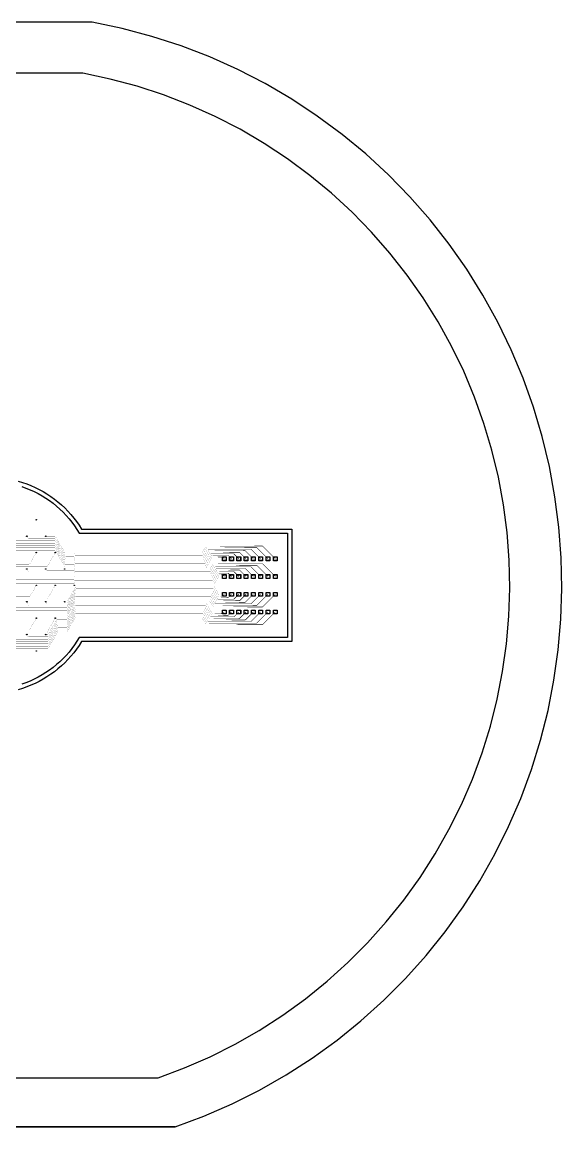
# Model space of a CAD drawing. Header units: metres. Extents: x -54999 to 54999, y -52014 to 54102.
# Drawn here: x 3182 to 54999, y -52014 to 54102 of the extents above; entities that cross this region are included whole.
import ezdxf

# ---------------------------------------------------------------- set-up
doc = ezdxf.new("R2010")
doc.units = ezdxf.units.M
for name, color, linetype in [('eDura_outline_ext', 6, 'Continuous'), ('eDura_outline_int', 6, 'Continuous'), ('etch', 3, 'Continuous'), ('metal', 4, 'Continuous'), ('wafer_ext', 8, 'Continuous'), ('wafer_int', 8, 'Continuous')]:
    doc.layers.add(name, color=color, linetype=linetype)

msp = doc.modelspace()

# ---------------------------------------------------------------- linework, layer by layer
at = {"layer": 'eDura_outline_ext'}
msp.add_lwpolyline([(2793, 10018), (3210, 9892), (3620, 9750), (4025, 9590), (4422, 9413), (4812, 9220), (5194, 9010), (5566, 8785), (5928, 8545), (6280, 8290), (6622, 8020), (6951, 7736), (7269, 7438), (7573, 7128), (7865, 6805), (8142, 6470), (8406, 6124), (8655, 5767), (8888, 5400), (8888, 5400), (29088, 5400), (29088, -5400), (8888, -5400), (8888, -5400), (8655, -5767), (8406, -6124), (8142, -6470), (7865, -6805), (7573, -7128), (7269, -7438), (6951, -7736), (6622, -8020), (6280, -8290), (5928, -8545), (5566, -8785), (5194, -9010), (4812, -9220), (4422, -9413), (4025, -9590), (3620, -9750), (3210, -9892), (2793, -10018)], dxfattribs=at)
at = {"layer": 'eDura_outline_int'}
msp.add_lwpolyline([(3151, 9491), (3554, 9347), (3950, 9187), (4339, 9010), (4720, 8816), (5092, 8606), (5455, 8381), (5808, 8140), (6151, 7884), (6482, 7614), (6802, 7331), (7109, 7033), (7403, 6723), (7683, 6401), (7950, 6066), (8202, 5721), (8439, 5365), (8660, 5000), (8660, 5000), (28660, 5000), (28660, -5000), (8660, -5000), (8660, -5000), (8439, -5365), (8202, -5721), (7950, -6066), (7683, -6401), (7403, -6723), (7109, -7033), (6802, -7331), (6482, -7614), (6151, -7884), (5808, -8140), (5455, -8381), (5092, -8606), (4720, -8816), (4339, -9010), (3950, -9187), (3554, -9347), (3151, -9491)], dxfattribs=at)
at = {"layer": 'etch'}
for points in [[(22410, 2725), (22760, 2725), (22760, 2375), (22410, 2375), (22410, 2725)], [(23110, 2725), (23460, 2725), (23460, 2375), (23110, 2375), (23110, 2725)], [(23810, 2725), (24160, 2725), (24160, 2375), (23810, 2375), (23810, 2725)], [(24510, 2725), (24860, 2725), (24860, 2375), (24510, 2375), (24510, 2725)], [(25210, 2725), (25560, 2725), (25560, 2375), (25210, 2375), (25210, 2725)], [(25910, 2725), (26260, 2725), (26260, 2375), (25910, 2375), (25910, 2725)], [(26610, 2725), (26960, 2725), (26960, 2375), (26610, 2375), (26610, 2725)], [(27310, 2725), (27660, 2725), (27660, 2375), (27310, 2375), (27310, 2725)], [(22410, 1025), (22760, 1025), (22760, 675), (22410, 675), (22410, 1025)], [(23110, 1025), (23460, 1025), (23460, 675), (23110, 675), (23110, 1025)], [(23810, 1025), (24160, 1025), (24160, 675), (23810, 675), (23810, 1025)], [(24510, 1025), (24860, 1025), (24860, 675), (24510, 675), (24510, 1025)], [(25210, 1025), (25560, 1025), (25560, 675), (25210, 675), (25210, 1025)], [(25910, 1025), (26260, 1025), (26260, 675), (25910, 675), (25910, 1025)], [(26610, 1025), (26960, 1025), (26960, 675), (26610, 675), (26610, 1025)], [(27310, 1025), (27660, 1025), (27660, 675), (27310, 675), (27310, 1025)], [(22410, -675), (22760, -675), (22760, -1025), (22410, -1025), (22410, -675)], [(23110, -675), (23460, -675), (23460, -1025), (23110, -1025), (23110, -675)], [(23810, -675), (24160, -675), (24160, -1025), (23810, -1025), (23810, -675)], [(24510, -675), (24860, -675), (24860, -1025), (24510, -1025), (24510, -675)], [(25210, -675), (25560, -675), (25560, -1025), (25210, -1025), (25210, -675)], [(25910, -675), (26260, -675), (26260, -1025), (25910, -1025), (25910, -675)], [(26610, -675), (26960, -675), (26960, -1025), (26610, -1025), (26610, -675)], [(27310, -675), (27660, -675), (27660, -1025), (27310, -1025), (27310, -675)], [(22410, -2375), (22760, -2375), (22760, -2725), (22410, -2725), (22410, -2375)], [(23110, -2375), (23460, -2375), (23460, -2725), (23110, -2725), (23110, -2375)], [(23810, -2375), (24160, -2375), (24160, -2725), (23810, -2725), (23810, -2375)], [(24510, -2375), (24860, -2375), (24860, -2725), (24510, -2725), (24510, -2375)], [(25210, -2375), (25560, -2375), (25560, -2725), (25210, -2725), (25210, -2375)], [(25910, -2375), (26260, -2375), (26260, -2725), (25910, -2725), (25910, -2375)], [(26610, -2375), (26960, -2375), (26960, -2725), (26610, -2725), (26610, -2375)], [(27310, -2375), (27660, -2375), (27660, -2725), (27310, -2725), (27310, -2375)]]:
    msp.add_lwpolyline(points, close=True, dxfattribs=at)
for centre in [(4545, 6298), (3636, 4723), (5454, 4723), (4545, 3149), (6363, 3149), (3636, 1574), (5454, 1574), (7272, 1574), (4545, 0), (6363, 0), (8181, 0), (3636, -1574), (5454, -1574), (7272, -1574), (4545, -3149), (6363, -3149), (3636, -4723), (5454, -4723), (4545, -6298)]:
    msp.add_circle(centre, 20, dxfattribs=at)
at = {"layer": 'metal'}
for points in [[(23285, 2550, 50, 50, 0), (22975, 2860, 50, 50, 0.1989124), (22940, 2875, 50, 10, 0), (21384, 2875, 10, 10, 0.2679492), (21340, 2850, 10, 10, 0), (20806, 1925, 10, 10, -0.2679492), (20763, 1900, 10, 10, 0), (8282, 1900, 10, 10, 0.2679492), (8239, 1875, 10, 10, 0), (8195, 1799, 10, 10, -0.2679492), (8152, 1774, 10, 10, 0), (7318, 1774, 10, 10, -0.2679492), (7275, 1799, 10, 10, 0), (6377, 3354, 10, 10, 0.2679492), (6334, 3379, 10, 10, 0), (-4649, 3379, 10, 10, -0.2679492), (-4692, 3404, 10, 10, 0), (-5454, 4723, 10, 10, 0)], [(23985, 2550, 50, 50, 0), (23525, 3010, 50, 50, 0.1989124), (23490, 3025, 50, 10, 0), (21297, 3025, 10, 10, 0.2679492), (21254, 3000, 10, 10, 0), (20749, 2125, 10, 10, -0.2679492), (20705, 2100, 10, 10, 0), (8282, 2100, 10, 10, 0.2679492), (8239, 2075, 10, 10, 0), (8195, 1999, 10, 10, -0.2679492), (8152, 1974, 10, 10, 0), (7332, 1974, 10, 10, -0.2679492), (7289, 1999, 10, 10, 0), (6377, 3578, 10, 10, 0.2679492), (6334, 3603, 10, 10, 0), (-2961, 3603, 10, 10, -0.2679492), (-3004, 3628, 10, 10, 0), (-3636, 4723, 10, 10, 0)], [(24685, 2550, 50, 50, 0), (24075, 3160, 50, 50, 0.1989124), (24040, 3175, 50, 10, 0), (21211, 3175, 10, 10, 0.2679492), (21167, 3150, 10, 10, 0), (20691, 2325, 10, 10, -0.2679492), (20648, 2300, 10, 10, 0), (8282, 2300, 10, 10, 0.2679492), (8239, 2275, 10, 10, 0), (8195, 2199, 10, 10, -0.2679492), (8152, 2174, 10, 10, 0), (7346, 2174, 10, 10, -0.2679492), (7303, 2199, 10, 10, 0), (6377, 3802, 10, 10, 0.2679492), (6334, 3827, 10, 10, 0), (-1272, 3827, 10, 10, -0.2679492), (-1315, 3852, 10, 10, 0), (-1818, 4723, 10, 10, 0)], [(25385, 2550, 50, 50, 0), (24625, 3310, 50, 50, 0.1989124), (24590, 3325, 50, 10, 0), (21124, 3325, 10, 10, 0.2679492), (21081, 3300, 10, 10, 0), (20633, 2525, 10, 10, -0.2679492), (20590, 2500, 10, 10, 0), (8282, 2500, 10, 10, 0.2679492), (8239, 2475, 10, 10, 0), (8195, 2399, 10, 10, -0.2679492), (8152, 2374, 10, 10, 0), (7360, 2374, 10, 10, -0.2679492), (7317, 2399, 10, 10, 0), (6377, 4026, 10, 10, 0.2679492), (6334, 4051, 10, 10, 0), (417, 4051, 10, 10, -0.2679492), (374, 4076, 10, 10, 0), (0, 4723, 10, 10, 0)], [(26085, 2550, 50, 50, 0), (25175, 3460, 50, 50, 0.1989124), (25140, 3475, 50, 10, 0), (21037, 3475, 10, 10, 0.2679492), (20994, 3450, 10, 10, 0), (20575, 2725, 10, 10, -0.2679492), (20532, 2700, 10, 10, 0), (8282, 2700, 10, 10, 0.2679492), (8239, 2675, 10, 10, 0), (8195, 2599, 10, 10, -0.2679492), (8152, 2574, 10, 10, 0), (7374, 2574, 10, 10, -0.2679492), (7331, 2599, 10, 10, 0), (6377, 4250, 10, 10, 0.2679492), (6334, 4275, 10, 10, 0), (2106, 4275, 10, 10, -0.2679492), (2062, 4300, 10, 10, 0), (1818, 4723, 10, 10, 0)], [(3636, 4723, 10, 10, 0), (3751, 4524, 10, 10, 0.2679492), (3794, 4499, 10, 10, 0), (6334, 4499, 10, 10, -0.2679492), (6377, 4474, 10, 10, 0), (7344, 2799, 10, 10, 0.2679492), (7388, 2774, 10, 10, 0), (8152, 2774, 10, 10, 0.2679492), (8195, 2799, 10, 10, 0), (8239, 2875, 10, 10, -0.2679492), (8282, 2900, 10, 10, 0), (20474, 2900, 10, 10, 0.2679492), (20518, 2925, 10, 10, 0), (20907, 3600, 10, 10, -0.2679492), (20951, 3625, 10, 50, 0), (25690, 3625, 50, 50, -0.1989124), (25725, 3610, 50, 50, 0), (26785, 2550, 50, 50, 0)], [(5454, 4723, 10, 10, 0), (6334, 4723, 10, 10, -0.2679492), (6377, 4698, 10, 10, 0), (7358, 2999, 10, 10, 0.2679492), (7402, 2974, 10, 10, 0), (8152, 2974, 10, 10, 0.2679492), (8195, 2999, 10, 10, 0), (8239, 3075, 10, 10, -0.2679492), (8282, 3100, 10, 10, 0), (20417, 3100, 10, 10, 0.2679492), (20460, 3125, 10, 10, 0), (20821, 3750, 10, 10, -0.2679492), (20864, 3775, 10, 50, 0), (26240, 3775, 50, 50, -0.1989124), (26275, 3760, 50, 50, 0), (27485, 2550, 50, 50, 0)], [(4545, 3149, 10, 10, 0), (3880, 1998, 10, 10, -0.2679492), (3837, 1973, 10, 10, 0), (-7243, 1973, 10, 10, 0.2679492), (-7286, 1948, 10, 10, 0), (-7762, 1125, 10, 10, -0.2679492), (-7805, 1100, 10, 10, 0), (-21283, 1100, 10, 10, -0.2679492), (-21326, 1125, 10, 10, 0), (-21687, 1750, 10, 10, 0.2679492), (-21730, 1775, 10, 50, 0), (-25140, 1775, 50, 50, 0.1989124), (-25175, 1760, 50, 50, 0), (-26085, 850, 50, 50, 0)], [(6363, 3149, 10, 10, 0), (5585, 1802, 10, 10, -0.2679492), (5542, 1777, 10, 10, 0), (-7243, 1777, 10, 10, 0.2679492), (-7286, 1752, 10, 10, 0), (-7764, 925, 10, 10, -0.2679492), (-7807, 900, 10, 10, 0), (-21340, 900, 10, 10, -0.2679492), (-21384, 925, 10, 10, 0), (-21773, 1600, 10, 10, 0.2679492), (-21817, 1625, 10, 50, 0), (-24590, 1625, 50, 50, 0.1989124), (-24625, 1610, 50, 50, 0), (-25385, 850, 50, 50, 0)], [(22585, 2550, 50, 50, 0), (22425, 2710, 50, 50, 0.1989124), (22390, 2725, 50, 10, 0), (21470, 2725, 10, 10, 0.2679492), (21427, 2700, 10, 10, 0), (20864, 1725, 10, 10, -0.2679492), (20821, 1700, 10, 10, 0), (8292, 1700, 10, 10, 0.2492366), (8251, 1678, 10, 10, 0), (8196, 1596, 10, 10, -0.2492366), (8154, 1574, 10, 10, 0), (7272, 1574, 10, 10, 0)], [(-7272, 1574, 10, 10, 0), (-6483, 207, 10, 10, 0.2679492), (-6439, 182, 10, 10, 0), (8152, 182, 10, 10, -0.2679492), (8195, 157, 10, 10, 0), (8214, 125, 10, 10, 0.2679492), (8257, 100, 10, 10, 0), (21571, 100, 10, 10, 0.2679492), (21615, 125, 10, 10, 0), (22120, 1000, 10, 10, -0.2679492), (22163, 1025, 10, 50, 0), (22390, 1025, 50, 50, -0.1989124), (22425, 1010, 50, 50, 0), (22585, 850, 50, 50, 0)], [(-5454, 1574, 10, 10, 0), (-4765, 381, 10, 10, 0.2679492), (-4722, 356, 10, 10, 0), (8152, 356, 10, 10, -0.2875616), (8197, 328, 10, 10, 0.2875616), (8242, 300, 10, 10, 0), (21514, 300, 10, 10, 0.2679492), (21557, 325, 10, 10, 0), (22033, 1150, 10, 10, -0.2679492), (22077, 1175, 10, 50, 0), (22940, 1175, 50, 50, -0.1989124), (22975, 1160, 50, 50, 0), (23285, 850, 50, 50, 0)], [(-3636, 1574, 10, 10, 0), (-3048, 555, 10, 10, 0.2679492), (-3004, 530, 10, 10, 0), (8152, 530, 10, 10, -0.2030902), (8188, 515, 10, 10, 0.2030902), (8224, 500, 10, 10, 0), (21456, 500, 10, 10, 0.2679492), (21499, 525, 10, 10, 0), (21947, 1300, 10, 10, -0.2679492), (21990, 1325, 10, 50, 0), (23490, 1325, 50, 50, -0.1989124), (23525, 1310, 50, 50, 0), (23985, 850, 50, 50, 0)], [(-1818, 1574, 10, 10, 0), (-1330, 729, 10, 10, 0.2679492), (-1287, 704, 10, 10, 0), (8179, 704, 10, 10, -0.0159501), (8183, 704, 10, 10, 0), (8249, 700, 10, 10, 0.0159501), (8252, 700, 10, 10, 0), (21398, 700, 10, 10, 0.2679492), (21441, 725, 10, 10, 0), (21860, 1450, 10, 10, -0.2679492), (21903, 1475, 10, 50, 0), (24040, 1475, 50, 50, -0.1989124), (24075, 1460, 50, 50, 0), (24685, 850, 50, 50, 0)], [(0, 1574, 10, 10, 0), (387, 903, 10, 10, 0.2679492), (431, 878, 10, 10, 0), (8166, 878, 10, 10, 0.1467863), (8194, 887, 10, 10, 0), (8201, 892, 10, 10, -0.1467863), (8229, 900, 10, 10, 0), (21340, 900, 10, 10, 0.2679492), (21384, 925, 10, 10, 0), (21773, 1600, 10, 10, -0.2679492), (21817, 1625, 10, 50, 0), (24590, 1625, 50, 50, -0.1989124), (24625, 1610, 50, 50, 0), (25385, 850, 50, 50, 0)], [(1818, 1574, 10, 10, 0), (2105, 1077, 10, 10, 0.2679492), (2148, 1052, 10, 10, 0), (8151, 1052, 10, 10, 0.2603689), (8194, 1076, 10, 10, -0.2603689), (8236, 1100, 10, 10, 0), (21283, 1100, 10, 10, 0.2679492), (21326, 1125, 10, 10, 0), (21687, 1750, 10, 10, -0.2679492), (21730, 1775, 10, 50, 0), (25140, 1775, 50, 50, -0.1989124), (25175, 1760, 50, 50, 0), (26085, 850, 50, 50, 0)], [(3636, 1574, 10, 10, 0), (3822, 1251, 10, 10, 0.2679492), (3866, 1226, 10, 10, 0), (8146, 1226, 10, 10, 0.3378597), (8194, 1263, 10, 10, -0.3378597), (8243, 1300, 10, 10, 0), (21225, 1300, 10, 10, 0.2679492), (21268, 1325, 10, 10, 0), (21600, 1900, 10, 10, -0.2679492), (21644, 1925, 10, 50, 0), (25690, 1925, 50, 50, -0.1989124), (25725, 1910, 50, 50, 0), (26785, 850, 50, 50, 0)], [(5454, 1574, 10, 10, 0), (5540, 1425, 10, 10, 0.2679492), (5583, 1400, 10, 10, 0), (8152, 1400, 10, 10, 0.2663242), (8195, 1425, 10, 10, 0), (8225, 1475, 10, 10, -0.2663242), (8268, 1500, 10, 10, 0), (21167, 1500, 10, 10, 0.2679492), (21211, 1525, 10, 10, 0), (21514, 2050, 10, 10, -0.2679492), (21557, 2075, 10, 50, 0), (26240, 2075, 50, 50, -0.1989124), (26275, 2060, 50, 50, 0), (27485, 850, 50, 50, 0)], [(6363, 0, 10, 10, 0), (5652, -1231, 10, 10, -0.2679492), (5609, -1256, 10, 10, 0), (-8379, -1256, 10, 10, -0.2679492), (-8423, -1231, 10, 10, 0), (-8715, -725, 10, 10, 0.2679492), (-8758, -700, 10, 10, 0), (-21398, -700, 10, 10, 0.2679492), (-21441, -725, 10, 10, 0), (-21860, -1450, 10, 10, -0.2679492), (-21903, -1475, 10, 50, 0), (-24040, -1475, 50, 50, -0.1989124), (-24075, -1460, 50, 50, 0), (-24685, -850, 50, 50, 0)], [(4545, 0, 10, 10, 0), (3925, -1074, 10, 10, -0.2679492), (3882, -1099, 10, 10, 0), (-8379, -1099, 10, 10, -0.2679492), (-8423, -1074, 10, 10, 0), (-8740, -525, 10, 10, 0.2679492), (-8783, -500, 10, 10, 0), (-21456, -500, 10, 10, 0.2679492), (-21499, -525, 10, 10, 0), (-21947, -1300, 10, 10, -0.2679492), (-21990, -1325, 10, 50, 0), (-23490, -1325, 50, 50, -0.1989124), (-23525, -1310, 50, 50, 0), (-23985, -850, 50, 50, 0)], [(27485, -850, 50, 50, 0), (26275, -2060, 50, 50, -0.1989124), (26240, -2075, 50, 10, 0), (21557, -2075, 10, 10, -0.2679492), (21514, -2050, 10, 10, 0), (21211, -1525, 10, 10, 0.2679492), (21167, -1500, 10, 10, 0), (8274, -1500, 10, 10, 0.2679492), (8231, -1525, 10, 10, 0), (7514, -2767, 10, 10, -0.2679492), (7470, -2792, 10, 10, 0), (-4722, -2792, 10, 10, -0.2679492), (-4765, -2767, 10, 10, 0), (-5454, -1574, 10, 10, 0)], [(26785, -850, 50, 50, 0), (25725, -1910, 50, 50, -0.1989124), (25690, -1925, 50, 10, 0), (21644, -1925, 10, 10, -0.2679492), (21600, -1900, 10, 10, 0), (21268, -1325, 10, 10, 0.2679492), (21225, -1300, 10, 10, 0), (8289, -1300, 10, 10, 0.2679492), (8246, -1325, 10, 10, 0), (7514, -2593, 10, 10, -0.2679492), (7470, -2618, 10, 10, 0), (-3004, -2618, 10, 10, -0.2679492), (-3048, -2593, 10, 10, 0), (-3636, -1574, 10, 10, 0)], [(26085, -850, 50, 50, 0), (25175, -1760, 50, 50, -0.1989124), (25140, -1775, 50, 10, 0), (21730, -1775, 10, 10, -0.2679492), (21687, -1750, 10, 10, 0), (21326, -1125, 10, 10, 0.2679492), (21283, -1100, 10, 10, 0), (8304, -1100, 10, 10, 0.2679492), (8261, -1125, 10, 10, 0), (7514, -2419, 10, 10, -0.2679492), (7470, -2444, 10, 10, 0), (-1287, -2444, 10, 10, -0.2679492), (-1330, -2419, 10, 10, 0), (-1818, -1574, 10, 10, 0)], [(0, -1574, 10, 10, 0), (387, -2245, 10, 10, 0.2679492), (431, -2270, 10, 10, 0), (7470, -2270, 10, 10, 0.2679492), (7514, -2245, 10, 10, 0), (8276, -925, 10, 10, -0.2679492), (8319, -900, 10, 10, 0), (21340, -900, 10, 10, -0.2679492), (21384, -925, 10, 10, 0), (21773, -1600, 10, 10, 0.2679492), (21817, -1625, 10, 50, 0), (24590, -1625, 50, 50, 0.1989124), (24625, -1610, 50, 50, 0), (25385, -850, 50, 50, 0)], [(1818, -1574, 10, 10, 0), (2105, -2071, 10, 10, 0.2679492), (2148, -2096, 10, 10, 0), (7470, -2096, 10, 10, 0.2679492), (7514, -2071, 10, 10, 0), (8291, -725, 10, 10, -0.2679492), (8334, -700, 10, 10, 0), (21398, -700, 10, 10, -0.2679492), (21441, -725, 10, 10, 0), (21860, -1450, 10, 10, 0.2679492), (21903, -1475, 10, 50, 0), (24040, -1475, 50, 50, 0.1989124), (24075, -1460, 50, 50, 0), (24685, -850, 50, 50, 0)], [(3636, -1574, 10, 10, 0), (3822, -1897, 10, 10, 0.2679492), (3866, -1922, 10, 10, 0), (7470, -1922, 10, 10, 0.2679492), (7514, -1897, 10, 10, 0), (8306, -525, 10, 10, -0.2679492), (8349, -500, 10, 10, 0), (21456, -500, 10, 10, -0.2679492), (21499, -525, 10, 10, 0), (21947, -1300, 10, 10, 0.2679492), (21990, -1325, 10, 50, 0), (23490, -1325, 50, 50, 0.1989124), (23525, -1310, 50, 50, 0), (23985, -850, 50, 50, 0)], [(5454, -1574, 10, 10, 0), (5540, -1723, 10, 10, 0.2679492), (5583, -1748, 10, 10, 0), (7470, -1748, 10, 10, 0.2679492), (7514, -1723, 10, 10, 0), (8321, -325, 10, 10, -0.2679492), (8364, -300, 10, 10, 0), (21514, -300, 10, 10, -0.2679492), (21557, -325, 10, 10, 0), (22033, -1150, 10, 10, 0.2679492), (22077, -1175, 10, 50, 0), (22940, -1175, 50, 50, 0.1989124), (22975, -1160, 50, 50, 0), (23285, -850, 50, 50, 0)], [(7272, -1574, 10, 10, 0), (7470, -1574, 10, 10, 0.2679492), (7514, -1549, 10, 10, 0), (8336, -125, 10, 10, -0.2679492), (8379, -100, 10, 10, 0), (21571, -100, 10, 10, -0.2679492), (21615, -125, 10, 10, 0), (22120, -1000, 10, 10, 0.2679492), (22163, -1025, 10, 50, 0), (22390, -1025, 50, 50, 0.1989124), (22425, -1010, 50, 50, 0), (22585, -850, 50, 50, 0)], [(4545, -3149, 10, 10, 0), (3880, -4300, 10, 10, -0.2679492), (3837, -4325, 10, 10, 0), (-6561, -4325, 10, 10, -0.2679492), (-6605, -4300, 10, 10, 0), (-7413, -2899, 10, 10, 0.2679492), (-7457, -2874, 10, 10, 0), (-8379, -2874, 10, 10, -0.2679492), (-8423, -2849, 10, 10, 0), (-8841, -2125, 10, 10, 0.2679492), (-8884, -2100, 10, 10, 0), (-20705, -2100, 10, 10, 0.2679492), (-20749, -2125, 10, 10, 0), (-21254, -3000, 10, 10, -0.2679492), (-21297, -3025, 10, 50, 0), (-23490, -3025, 50, 50, -0.1989124), (-23525, -3010, 50, 50, 0), (-23985, -2550, 50, 50, 0)], [(-7272, -1574, 10, 10, 0), (-6483, -2941, 10, 10, 0.2679492), (-6439, -2966, 10, 10, 0), (7470, -2966, 10, 10, 0.2679492), (7514, -2941, 10, 10, 0), (8216, -1725, 10, 10, -0.2679492), (8259, -1700, 10, 10, 0), (20821, -1700, 10, 10, -0.2679492), (20864, -1725, 10, 10, 0), (21427, -2700, 10, 10, 0.2679492), (21470, -2725, 10, 50, 0), (22390, -2725, 50, 50, 0.1989124), (22425, -2710, 50, 50, 0), (22585, -2550, 50, 50, 0)], [(3636, -4723, 10, 10, 0), (3751, -4922, 10, 10, 0.2679492), (3794, -4947, 10, 10, 0), (5652, -4947, 10, 10, 0.2679492), (5696, -4922, 10, 10, 0), (6532, -3474, 10, 10, -0.2679492), (6575, -3449, 10, 10, 0), (7470, -3449, 10, 10, 0.2679492), (7514, -3424, 10, 10, 0), (8264, -2125, 10, 10, -0.2679492), (8307, -2100, 10, 10, 0), (20705, -2100, 10, 10, -0.2679492), (20749, -2125, 10, 10, 0), (21254, -3000, 10, 10, 0.2679492), (21297, -3025, 10, 50, 0), (23490, -3025, 50, 50, 0.1989124), (23525, -3010, 50, 50, 0), (23985, -2550, 50, 50, 0)], [(5454, -4723, 10, 10, 0), (5652, -4723, 10, 10, 0.2679492), (5696, -4698, 10, 10, 0), (6518, -3274, 10, 10, -0.2679492), (6561, -3249, 10, 10, 0), (7470, -3249, 10, 10, 0.2679492), (7514, -3224, 10, 10, 0), (8264, -1925, 10, 10, -0.2679492), (8307, -1900, 10, 10, 0), (20763, -1900, 10, 10, -0.2679492), (20806, -1925, 10, 10, 0), (21340, -2850, 10, 10, 0.2679492), (21384, -2875, 10, 50, 0), (22940, -2875, 50, 50, 0.1989124), (22975, -2860, 50, 50, 0), (23285, -2550, 50, 50, 0)], [(6363, -3149, 10, 10, 0), (5585, -4496, 10, 10, -0.2679492), (5542, -4521, 10, 10, 0), (-6561, -4521, 10, 10, -0.2679492), (-6605, -4496, 10, 10, 0), (-7411, -3099, 10, 10, 0.2679492), (-7454, -3074, 10, 10, 0), (-8379, -3074, 10, 10, -0.2679492), (-8423, -3049, 10, 10, 0), (-8841, -2325, 10, 10, 0.2679492), (-8884, -2300, 10, 10, 0), (-20648, -2300, 10, 10, 0.2679492), (-20691, -2325, 10, 10, 0), (-21167, -3150, 10, 10, -0.2679492), (-21211, -3175, 10, 50, 0), (-24040, -3175, 50, 50, -0.1989124), (-24075, -3160, 50, 50, 0), (-24685, -2550, 50, 50, 0)], [(-5454, -4723, 10, 10, 0), (-4692, -6042, 10, 10, 0.2679492), (-4649, -6067, 10, 10, 0), (5652, -6067, 10, 10, 0.2679492), (5696, -6042, 10, 10, 0), (6601, -4474, 10, 10, -0.2679492), (6645, -4449, 10, 10, 0), (7470, -4449, 10, 10, 0.2679492), (7514, -4424, 10, 10, 0), (8264, -3125, 10, 10, -0.2679492), (8307, -3100, 10, 10, 0), (20417, -3100, 10, 10, -0.2679492), (20460, -3125, 10, 10, 0), (20821, -3750, 10, 10, 0.2679492), (20864, -3775, 10, 50, 0), (26240, -3775, 50, 50, 0.1989124), (26275, -3760, 50, 50, 0), (27485, -2550, 50, 50, 0)], [(-3636, -4723, 10, 10, 0), (-3004, -5818, 10, 10, 0.2679492), (-2961, -5843, 10, 10, 0), (5652, -5843, 10, 10, 0.2679492), (5696, -5818, 10, 10, 0), (6587, -4274, 10, 10, -0.2679492), (6631, -4249, 10, 10, 0), (7470, -4249, 10, 10, 0.2679492), (7514, -4224, 10, 10, 0), (8264, -2925, 10, 10, -0.2679492), (8307, -2900, 10, 10, 0), (20474, -2900, 10, 10, -0.2679492), (20518, -2925, 10, 10, 0), (20907, -3600, 10, 10, 0.2679492), (20951, -3625, 10, 50, 0), (25690, -3625, 50, 50, 0.1989124), (25725, -3610, 50, 50, 0), (26785, -2550, 50, 50, 0)], [(-1818, -4723, 10, 10, 0), (-1315, -5594, 10, 10, 0.2679492), (-1272, -5619, 10, 10, 0), (5652, -5619, 10, 10, 0.2679492), (5696, -5594, 10, 10, 0), (6574, -4074, 10, 10, -0.2679492), (6617, -4049, 10, 10, 0), (7470, -4049, 10, 10, 0.2679492), (7514, -4024, 10, 10, 0), (8264, -2725, 10, 10, -0.2679492), (8307, -2700, 10, 10, 0), (20532, -2700, 10, 10, -0.2679492), (20575, -2725, 10, 10, 0), (20994, -3450, 10, 10, 0.2679492), (21037, -3475, 10, 50, 0), (25140, -3475, 50, 50, 0.1989124), (25175, -3460, 50, 50, 0), (26085, -2550, 50, 50, 0)], [(0, -4723, 10, 10, 0), (374, -5370, 10, 10, 0.2679492), (417, -5395, 10, 10, 0), (5652, -5395, 10, 10, 0.2679492), (5696, -5370, 10, 10, 0), (6560, -3874, 10, 10, -0.2679492), (6603, -3849, 10, 10, 0), (7470, -3849, 10, 10, 0.2679492), (7514, -3824, 10, 10, 0), (8264, -2525, 10, 10, -0.2679492), (8307, -2500, 10, 10, 0), (20590, -2500, 10, 10, -0.2679492), (20633, -2525, 10, 10, 0), (21081, -3300, 10, 10, 0.2679492), (21124, -3325, 10, 50, 0), (24590, -3325, 50, 50, 0.1989124), (24625, -3310, 50, 50, 0), (25385, -2550, 50, 50, 0)], [(1818, -4723, 10, 10, 0), (2062, -5146, 10, 10, 0.2679492), (2106, -5171, 10, 10, 0), (5652, -5171, 10, 10, 0.2679492), (5696, -5146, 10, 10, 0), (6546, -3674, 10, 10, -0.2679492), (6589, -3649, 10, 10, 0), (7470, -3649, 10, 10, 0.2679492), (7514, -3624, 10, 10, 0), (8264, -2325, 10, 10, -0.2679492), (8307, -2300, 10, 10, 0), (20648, -2300, 10, 10, -0.2679492), (20691, -2325, 10, 10, 0), (21167, -3150, 10, 10, 0.2679492), (21211, -3175, 10, 50, 0), (24040, -3175, 50, 50, 0.1989124), (24075, -3160, 50, 50, 0), (24685, -2550, 50, 50, 0)]]:
    msp.add_lwpolyline(points, format="xyseb", dxfattribs=at)
at = {"layer": 'metal', "const_width": 10}
for points in [[(5454, 4723), (5454, 4723)], [(8181, 2974), (8181, 2974)], [(8181, 2774), (8181, 2774)], [(8181, 2574), (8181, 2574)], [(8181, 2374), (8181, 2374)], [(8181, 2174), (8181, 2174)], [(7272, 1574), (7272, 1574)], [(8181, 1974), (8181, 1974)], [(8181, 1774), (8181, 1774)], [(7272, -1574), (7272, -1574)], [(7499, -3249), (7499, -3249)], [(7499, -3449), (7499, -3449)], [(7499, -3649), (7499, -3649)], [(7499, -3849), (7499, -3849)], [(7499, -4049), (7499, -4049)], [(7499, -4249), (7499, -4249)], [(5454, -4723), (5454, -4723)], [(7499, -4449), (7499, -4449)]]:
    msp.add_lwpolyline(points, dxfattribs=at)
at = {"layer": 'metal'}
for points in [[(22405, 2730), (22765, 2730), (22765, 2370), (22405, 2370), (22405, 2730)], [(23105, 2730), (23465, 2730), (23465, 2370), (23105, 2370), (23105, 2730)], [(23805, 2730), (24165, 2730), (24165, 2370), (23805, 2370), (23805, 2730)], [(24505, 2730), (24865, 2730), (24865, 2370), (24505, 2370), (24505, 2730)], [(25205, 2730), (25565, 2730), (25565, 2370), (25205, 2370), (25205, 2730)], [(25905, 2730), (26265, 2730), (26265, 2370), (25905, 2370), (25905, 2730)], [(26605, 2730), (26965, 2730), (26965, 2370), (26605, 2370), (26605, 2730)], [(27305, 2730), (27665, 2730), (27665, 2370), (27305, 2370), (27305, 2730)], [(22405, 1030), (22765, 1030), (22765, 670), (22405, 670), (22405, 1030)], [(23105, 1030), (23465, 1030), (23465, 670), (23105, 670), (23105, 1030)], [(23805, 1030), (24165, 1030), (24165, 670), (23805, 670), (23805, 1030)], [(24505, 1030), (24865, 1030), (24865, 670), (24505, 670), (24505, 1030)], [(25205, 1030), (25565, 1030), (25565, 670), (25205, 670), (25205, 1030)], [(25905, 1030), (26265, 1030), (26265, 670), (25905, 670), (25905, 1030)], [(26605, 1030), (26965, 1030), (26965, 670), (26605, 670), (26605, 1030)], [(27305, 1030), (27665, 1030), (27665, 670), (27305, 670), (27305, 1030)], [(22405, -670), (22765, -670), (22765, -1030), (22405, -1030), (22405, -670)], [(23105, -670), (23465, -670), (23465, -1030), (23105, -1030), (23105, -670)], [(23805, -670), (24165, -670), (24165, -1030), (23805, -1030), (23805, -670)], [(24505, -670), (24865, -670), (24865, -1030), (24505, -1030), (24505, -670)], [(25205, -670), (25565, -670), (25565, -1030), (25205, -1030), (25205, -670)], [(25905, -670), (26265, -670), (26265, -1030), (25905, -1030), (25905, -670)], [(26605, -670), (26965, -670), (26965, -1030), (26605, -1030), (26605, -670)], [(27305, -670), (27665, -670), (27665, -1030), (27305, -1030), (27305, -670)], [(22405, -2370), (22765, -2370), (22765, -2730), (22405, -2730), (22405, -2370)], [(23105, -2370), (23465, -2370), (23465, -2730), (23105, -2730), (23105, -2370)], [(23805, -2370), (24165, -2370), (24165, -2730), (23805, -2730), (23805, -2370)], [(24505, -2370), (24865, -2370), (24865, -2730), (24505, -2730), (24505, -2370)], [(25205, -2370), (25565, -2370), (25565, -2730), (25205, -2730), (25205, -2370)], [(25905, -2370), (26265, -2370), (26265, -2730), (25905, -2730), (25905, -2370)], [(26605, -2370), (26965, -2370), (26965, -2730), (26605, -2730), (26605, -2370)], [(27305, -2370), (27665, -2370), (27665, -2730), (27305, -2730), (27305, -2370)]]:
    msp.add_lwpolyline(points, close=True, dxfattribs=at)
for centre in [(4545, 6298), (3636, 4723), (5454, 4723), (4545, 3149), (6363, 3149), (3636, 1574), (5454, 1574), (7272, 1574), (4545, 0), (6363, 0), (8181, 0), (3636, -1574), (5454, -1574), (7272, -1574), (4545, -3149), (6363, -3149), (3636, -4723), (5454, -4723), (4545, -6298)]:
    msp.add_circle(centre, 25, dxfattribs=at)
at = {"layer": 'wafer_ext'}
msp.add_lwpolyline([(-17875, -52014), (17875, -52014), (-17875, -52014), (17875, -52014), (20639, -50981), (23344, -49800), (25982, -48476), (28545, -47013), (31025, -45414), (33417, -43684), (35712, -41829), (37904, -39853), (39987, -37763), (41955, -35564), (43802, -33262), (45523, -30865), (47113, -28378), (48568, -25810), (49882, -23168), (51053, -20459), (52077, -17691), (52951, -14872), (53673, -12010), (54240, -9114), (54650, -6192), (54904, -3251), (54999, -302), (54936, 2649), (54715, 5592), (54336, 8519), (53801, 11421), (53111, 14290), (52268, 17119), (51275, 19898), (50133, 22619), (48848, 25276), (47422, 27860), (45859, 30363), (44165, 32779), (42343, 35101), (40399, 37322), (38339, 39435), (36168, 41435), (33894, 43315), (31522, 45071), (29059, 46697), (26512, 48188), (23889, 49541), (21197, 50751), (18445, 51815), (15639, 52730), (12788, 53493), (9900, 54102), (9900, 54102), (-9900, 54102)], dxfattribs=at)
at = {"layer": 'wafer_int'}
msp.add_lwpolyline([(-16250, -47286), (16250, -47286), (16250, -47286), (18763, -46346), (21222, -45273), (23620, -44069), (25950, -42739), (28205, -41285), (30379, -39713), (32465, -38026), (34458, -36230), (36352, -34330), (38141, -32331), (39820, -30238), (41385, -28059), (42830, -25798), (44153, -23464), (45348, -21062), (46412, -18599), (47343, -16083), (48137, -13520), (48793, -10919), (49309, -8286), (49682, -5629), (49913, -2956), (49999, -274), (49942, 2408), (49741, 5083), (49397, 7744), (48910, 10383), (48283, 12991), (47516, 15562), (46613, 18089), (45576, 20563), (44407, 22978), (43111, 25327), (41690, 27603), (40150, 29799), (38493, 31910), (36726, 33929), (34854, 35850), (32880, 37668), (30813, 39377), (28656, 40974), (26417, 42452), (24102, 43808), (21717, 45037), (19270, 46137), (16768, 47105), (14217, 47936), (11625, 48630), (9000, 49183), (9000, 49183), (-9000, 49183)], dxfattribs=at)

doc.saveas('drawing.dxf')
